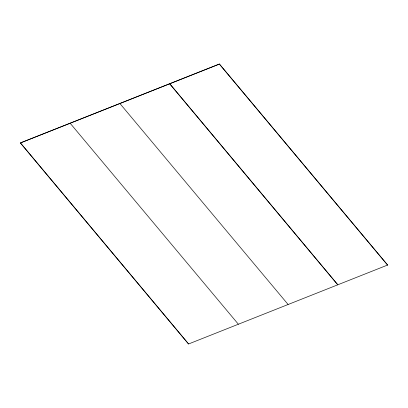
<?xml version="1.0" encoding="UTF-8"?>
<svg xmlns="http://www.w3.org/2000/svg" width="408" height="408" viewBox="0 0 408 408"><rect width="100%" height="100%" fill="white"/><g stroke="black" fill="none" stroke-linecap="round" stroke-linejoin="round"><path stroke-width="0.61" d="M70.151 123.236L238.354 324.202M119.896 103.515L288.104 304.485M219.397 64.076L387.6 265.042L219.397 64.076L20.4 142.958L188.572 343.98L387.6 265.042M188.572 343.98L20.431 142.902L219.428 64.02M169.677 83.742L337.819 284.82L169.677 83.742"/></g></svg>
